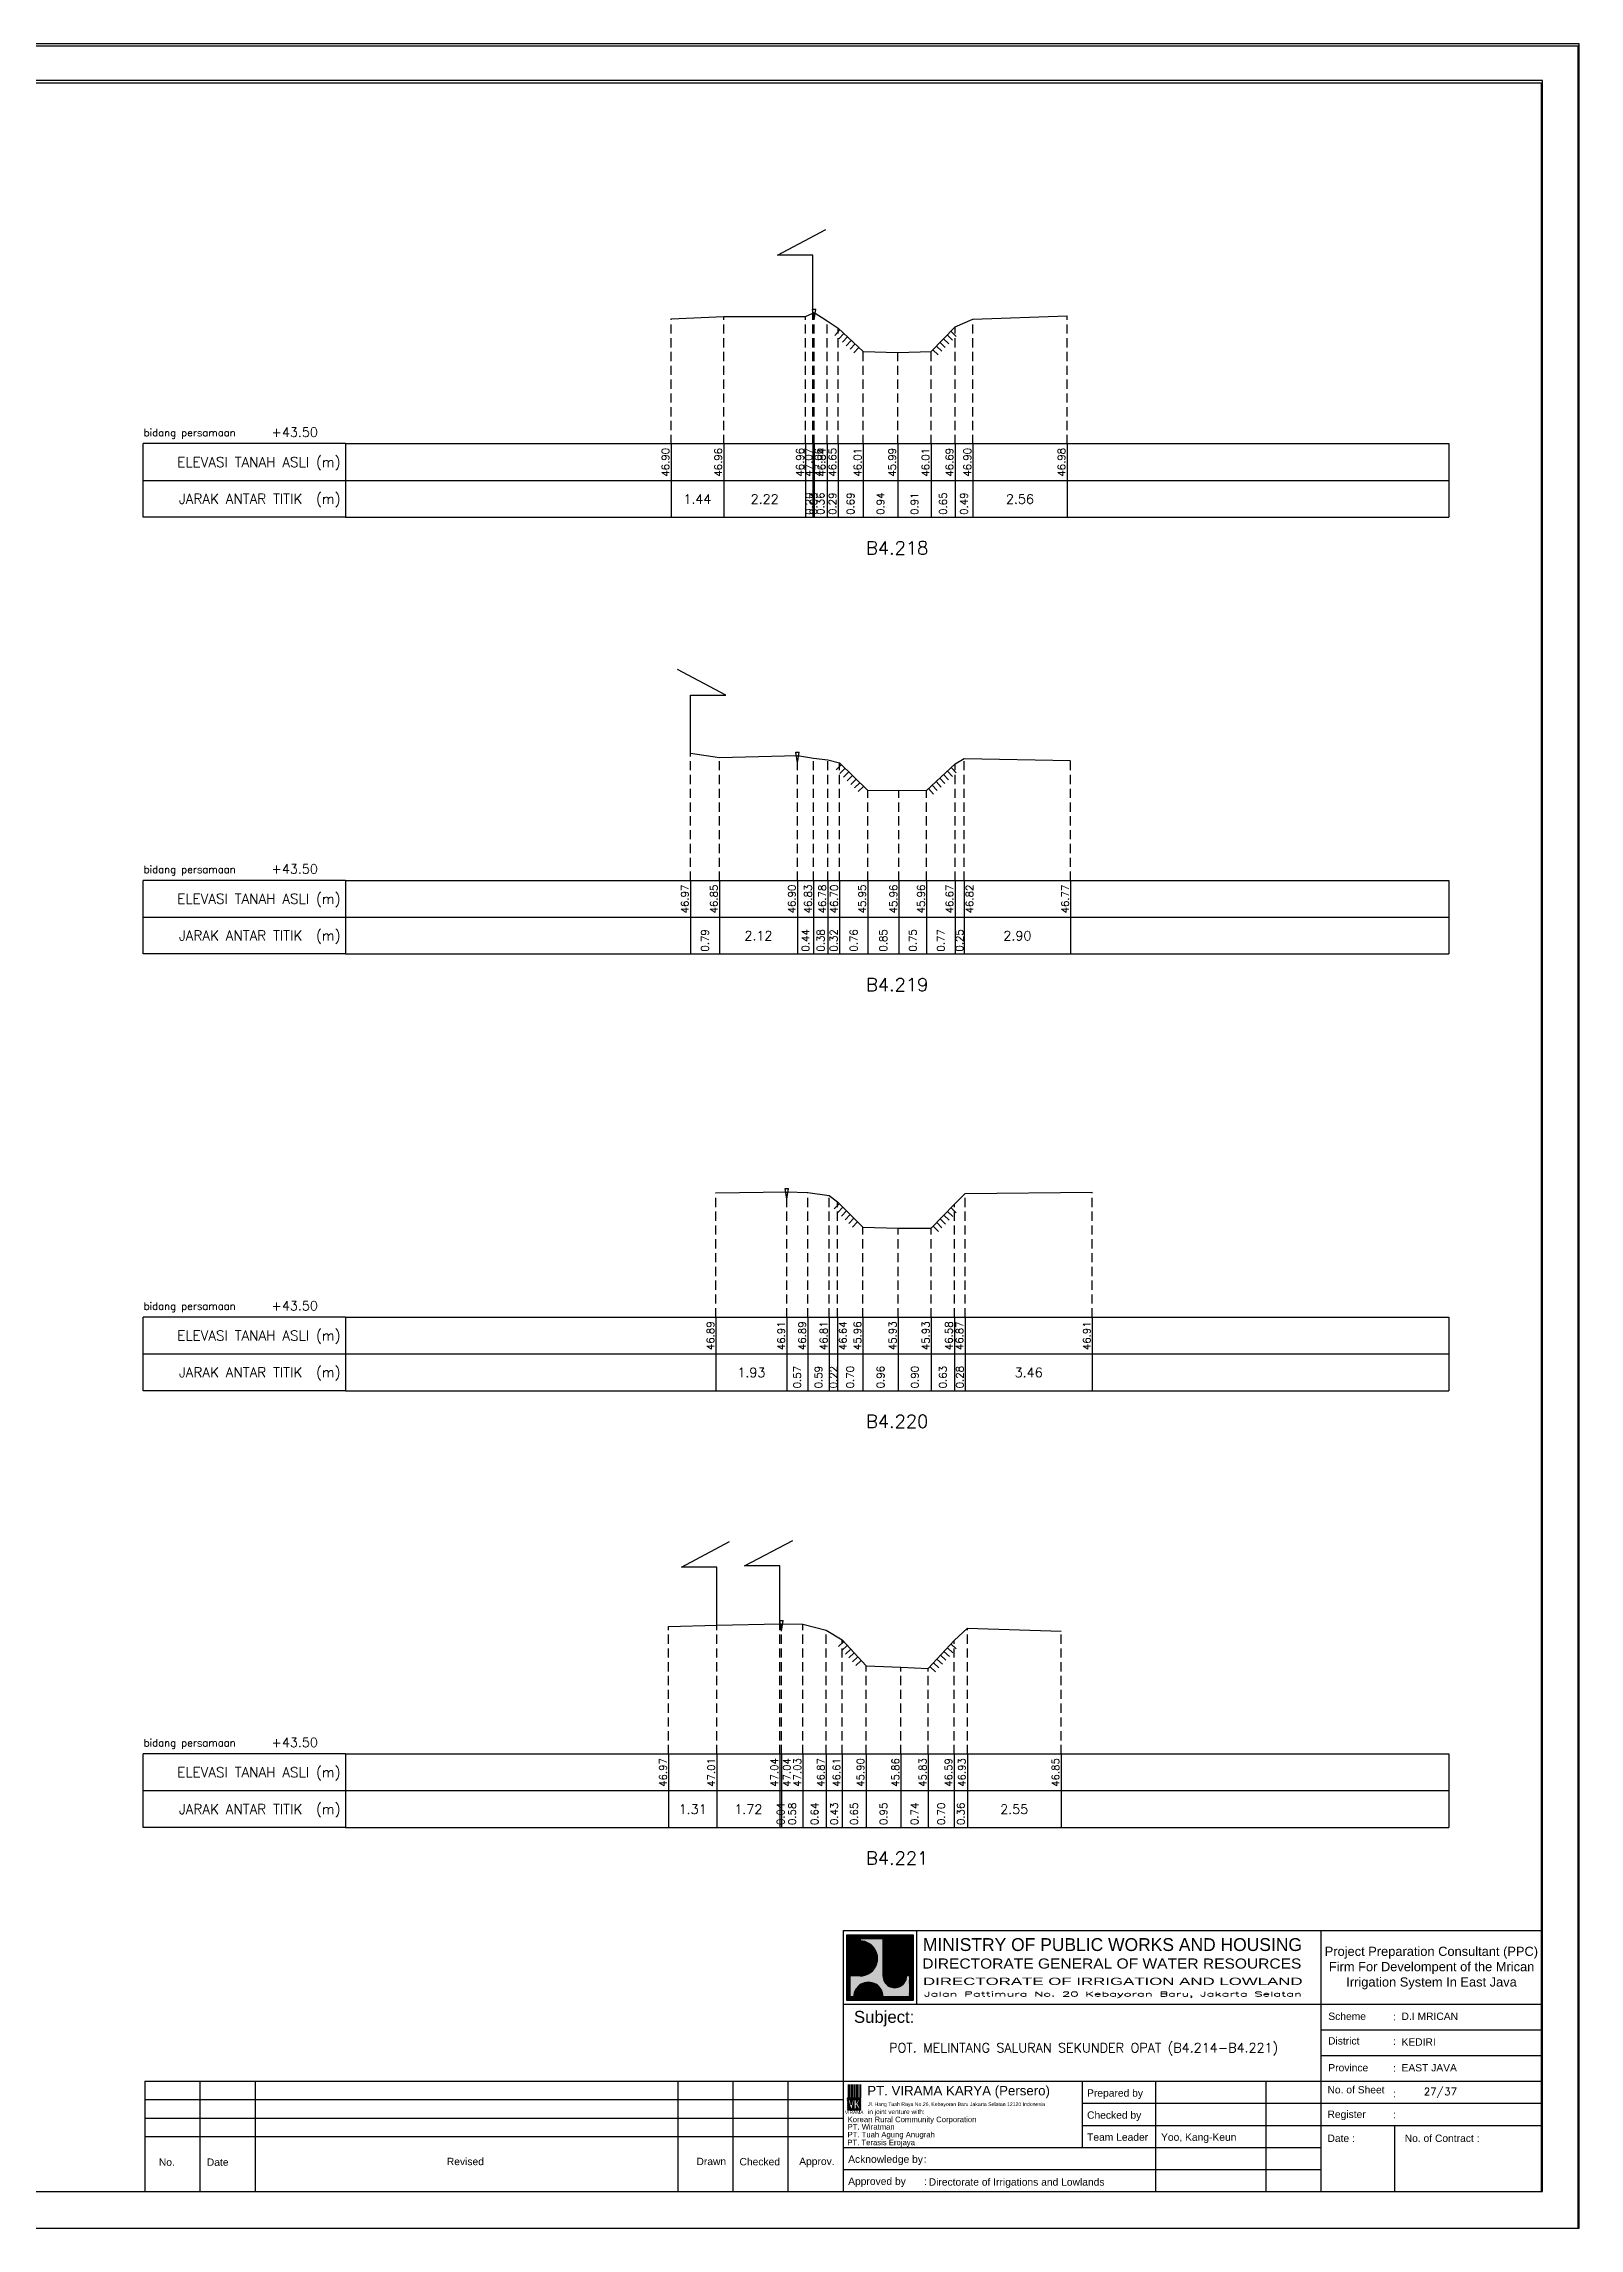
# Model space of a CAD drawing. Header units: inches. Extents: x -11 to 3175, y -842 to -783.
# Drawn here: x 2273.3 to 2315.1, y -842 to -782.6 of the extents above; entities that cross this region are included whole.
import ezdxf
from ezdxf.enums import TextEntityAlignment as Align

# ---------------------------------------------------------------- set-up
doc = ezdxf.new("R2010")
doc.units = ezdxf.units.IN
doc.header["$MEASUREMENT"] = 0
doc.linetypes.add('DASHED2', pattern=[0.375, 0.25, -0.125])
doc.layers.add('KOP', color=7, linetype='Continuous')
doc.layers.add('pelengkap', color=7, linetype='Continuous')
doc.styles.add('ARIAL', font='arial.ttf')
doc.styles.add('battang01', font='arial.ttf')
doc.styles.add('L100', font='simplex.shx', dxfattribs={"height": 0.254})
doc.styles.add('L140', font='simplex.shx', dxfattribs={"height": 0.356})
doc.styles.add('L80', font='simplex.shx', dxfattribs={"height": 0.203})
doc.styles.add('ROMANS-N', font='ROMANS.SHX', dxfattribs={"width": 0.8})
doc.styles.add('SONDU', font='arial.ttf')
doc.styles.get("Standard").update_dxf_attribs({"font": 'simplex.shx'})
doc.styles.add('STYLE1', font='arial.ttf', dxfattribs={"height": 0.2})
pattern_1 = [(45, (0, 0), (-0.08838834764831843, 0.08838834764831845), [])]

# ---------------------------------------------------------------- blocks, each defined once
blk = doc.blocks.new('kop')
at = {"layer": 'KOP'}
h = blk.add_hatch(color=3, dxfattribs=at)
h.paths.add_polyline_path([(609.8653532927285, 69.7965174242664), (591.8076082223538, 69.7965174242664), (591.8076082223538, 51.90947071793616), (609.8653532927285, 51.90947071793616)])
h.paths.add_polyline_path([(592.1020534932645, 52.24844148547069), (592.1020534932645, 69.50460869670152), (609.5341911203627, 69.50460869670152), (609.5341911203627, 52.24844148547069)], flags=16)
edge = h.paths.add_edge_path(flags=0)
edge.add_line((608.873529834174, 52.90910277674104), (601.6712012034158, 52.90910277674104))
edge.add_ellipse((597.6820295724688, 52.91975268540099), major_axis=(2.820780363398898, 2.820780363398898), ratio=0.9999999999999934, start_angle=314.8470375744171, end_angle=495.1529624255826)
edge.add_line((593.6928579415221, 52.90910277674104), (592.7627147794652, 52.90910277674104))
edge.add_line((592.7627147794651, 52.90910277674104), (592.7627147794651, 58.62619728620361))
edge.add_line((592.7627147794651, 58.62619728620368), (595.428986556629, 58.62619728620368))
edge.add_ellipse((595.4289865566291, 63.36824099147847), major_axis=(-3.353131261170752, 3.353131261170752), ratio=0.9999999999999983, start_angle=134.9999999999999, end_angle=314.9999999999999)
edge.add_line((595.4289865566291, 68.11028469675327), (595.4289865566291, 68.84394741944757))
edge.add_line((595.4289865566291, 68.84394741944752), (601.6547436091821, 68.84394741944752))
edge.add_line((601.6547436091821, 68.84394741944752), (601.6547436091821, 58.59413430307072))
edge.add_ellipse((604.8563547331537, 58.62619728605213), major_axis=(2.263994459030571, 2.263994459030571), ratio=0.9999999999991376, start_angle=135.5737774266452, end_angle=315.0000000026869)
edge.add_line((608.0581264027169, 58.62619728620368), (608.873529834174, 58.62619728620368))
edge.add_line((608.873529834174, 58.62619728620368), (608.873529834174, 52.9091027767411))
h = blk.add_hatch(dxfattribs=at)
h.set_pattern_fill('ANSI31', color=21)
h.set_pattern_definition(pattern_1)
h.paths.add_polyline_path([(609.5341911203627, 69.50460869670152), (592.1020534932645, 69.50460869670152), (592.1020534932645, 52.24844148547069), (609.5341911203627, 52.24844148547069)])
edge = h.paths.add_edge_path(flags=16)
edge.add_line((608.0581264038578, 58.62619728331649), (608.873529834174, 58.62619728331649))
edge.add_line((608.873529834174, 58.62619728331649), (608.873529834174, 52.90910277674104))
edge.add_line((608.873529834174, 52.90910277674104), (601.6712012043477, 52.90910277674104))
edge.add_ellipse((597.6820295732255, 52.91975268530538), major_axis=(-2.820780363950464, 2.820780363950464), ratio=0.9999999999999999, start_angle=224.8470375717975, end_angle=405.1529624282025)
edge.add_line((593.6928579421033, 52.90910277674104), (592.7627147794651, 52.90910277674104))
edge.add_line((592.7627147794651, 52.90910277674104), (592.7627147794651, 58.62619728331649))
edge.add_line((592.7627147794651, 58.62619728331649), (595.4289865705781, 58.62619728331649))
edge.add_ellipse((595.4289865571182, 63.3682409894528), major_axis=(-3.353131262124677, 3.353131262124677), ratio=0.9999999999999912, start_angle=134.9999999999997, end_angle=314.9999999999998)
edge.add_line((595.4289865571182, 68.11028469676671), (595.4289865571182, 68.84394741944752))
edge.add_line((595.4289865571182, 68.84394741944752), (601.6547436095548, 68.84394741944752))
edge.add_line((601.6547436095548, 68.84394741944752), (601.6547436095548, 58.5941344047481))
edge.add_ellipse((604.8563547345466, 58.62619728331649), major_axis=(-2.263994459341034, 2.263994459341035), ratio=0.999999999999965, start_angle=45.57377555810933, end_angle=225.000000000001)
h = blk.add_hatch(color=3, dxfattribs=at)
edge = h.paths.add_edge_path()
edge.add_line((601.6547436091821, 68.84394741944752), (595.4289865566291, 68.84394741944752))
edge.add_line((595.4289865566291, 68.84394741944752), (595.4289865566291, 68.11028469675321))
edge.add_ellipse((595.4289865566291, 63.36824099147847), major_axis=(-3.353131261170759, 3.353131261170758), ratio=0.9999999999999979, start_angle=134.9999999999999, end_angle=314.99999999999994, ccw=False)
edge.add_line((595.4289865566291, 58.62619728620368), (592.7627147794652, 58.62619728620368))
edge.add_line((592.7627147794651, 58.62619728620368), (592.7627147794651, 52.9091027767411))
edge.add_line((592.7627147794651, 52.90910277674104), (593.692857941522, 52.90910277674104))
edge.add_ellipse((597.6820295724688, 52.91975268540099), major_axis=(-2.820780363398898, 2.820780363398898), ratio=0.9999999999999934, start_angle=-135.1529624255826, end_angle=45.15296242558293, ccw=False)
edge.add_line((601.6712012034156, 52.90910277674104), (608.8735298341738, 52.90910277674104))
edge.add_line((608.873529834174, 52.90910277674104), (608.873529834174, 58.62619728620361))
edge.add_line((608.873529834174, 58.62619728620368), (608.0581264027169, 58.62619728620368))
edge.add_ellipse((604.856354733136, 58.62619728987087), major_axis=(2.263994459042317, 2.263994459042318), ratio=0.9999999999997576, start_angle=134.426222510409, end_angle=314.999999934367, ccw=False)
edge.add_line((601.6547436091821, 58.65826027636805), (601.6547436091821, 68.8439474194476))
h = blk.add_hatch(dxfattribs=at)
h.set_pattern_fill('ANSI31', color=41)
h.set_pattern_definition(pattern_1)
h.paths.add_polyline_path([(595.5939701222399, 25.44229578518152), (591.9923714647559, 25.44229578518152), (591.9923714647559, 22.12011222587194), (595.5939701222399, 22.12011222587194)])
h.paths.add_polyline_path([(594.8290399212113, 23.80107538915849), (595.486404190889, 22.50553331270966), (594.9518442189607, 22.50553331270966), (594.3704352444638, 23.59173922572727), (594.3704352444638, 22.50553331270966), (593.8526512319377, 22.50553331270966), (593.8526512319377, 24.7253559070662), (593.2416323709347, 22.50553331270966), (592.8436656118323, 22.50553331270966), (592.1206616099082, 25.0450254569166), (592.6728596590955, 25.0450254569166), (593.0257276515837, 23.53939475651638), (593.4088768836065, 25.0450254569166), (594.3704352444638, 25.0450254569166), (594.3704352444638, 23.99209855350495), (594.8904903176194, 25.0450254569166), (595.4627761213299, 25.0450254569166)], flags=16)
at = {"color": 2}
blk.add_lwpolyline([(-49.29008735655361, -9.987386569675465), (790.6905617838997, -9.987386569675465), (790.6905617838997, 583.2926438577114), (-49.29008735655361, 583.2926438577114)], close=True, dxfattribs=at)
at = {"color": 6}
blk.add_lwpolyline([(0.6493091440684111, 0.0004927304488262507), (780.7026824837753, 0.0004927304488262507), (780.7026824837753, 573.3047645575871), (0.6493091440684111, 573.3047645575871)], close=True, dxfattribs=at)
at = {"layer": 'KOP', "color": 5}
for p, q in [((590.8030303217506, 70.96299432783698), (590.8030303217506, 29.98464833497903)), ((590.8030303217506, 70.96299432783698), (780.7026824837753, 70.96299432783698)), ((400.9033781597261, 29.98464833497903), (400.9033781597261, 0.0004927304488262507)), ((400.9033781597261, 29.98464833497903), (590.8030303217506, 29.98464833497903)), ((590.8030303217506, 29.98464833497903), (590.8030303217506, 0.0004927304488262507))]:
    blk.add_line(p, q, dxfattribs=at)
at = {"layer": 'KOP', "color": 3}
for p, q in [((591.8076082223538, 69.7965174242664), (609.8653532927285, 69.7965174242664)), ((591.8076082223538, 51.90947071793616), (591.8076082223538, 69.7965174242664)), ((592.1020534932645, 69.50460869670152), (609.5341911203627, 69.50460869670152)), ((592.1020534932645, 52.24844148547069), (592.1020534932645, 69.50460869670152)), ((595.4289865571182, 68.84394741502373), (595.4289865571182, 68.1102846954029)), ((595.4289865566291, 68.84394741944752), (601.6547436091821, 68.84394741944752)), ((601.6547436095548, 58.59413430414176), (601.6547436095548, 68.84394741502373)), ((609.5341911203627, 69.50460869670152), (609.5341911203627, 52.24844148547069)), ((609.8653532927285, 69.7965174242664), (609.8653532927285, 51.90947071793616)), ((592.7627147794651, 52.90910277674104), (592.7627147794651, 58.62619728620368)), ((595.4289865571182, 58.62619728331649), (592.7627147799426, 58.62619728331649)), ((608.8735298352565, 58.62619728331649), (608.0581264038578, 58.62619728331649)), ((608.873529834174, 58.62619728620368), (608.873529834174, 52.90910277674104)), ((609.8653532927285, 51.90947071793616), (591.8076082223538, 51.90947071793616)), ((609.5341911203627, 52.24844148547069), (592.1020534932645, 52.24844148547069)), ((593.6928579415221, 52.90910277674104), (592.7627147794651, 52.90910277674104)), ((608.873529834174, 52.90910277674104), (601.6712012034156, 52.90910277674104)), ((720.7343712747147, 43.97725428375983), (780.7026824837753, 43.97725428375983)), ((720.7343712747147, 36.98095130936949), (780.7026824837753, 36.98095130936949)), ((415.895455961991, 29.98464833497903), (415.895455961991, 0.0004927304488262507)), ((430.8875337642562, 29.98464833497903), (430.8875337642562, 0.0004927304488262507)), ((545.8267969149554, 29.98464833497903), (545.8267969149554, 0.0004927304488262507)), ((560.8188747172203, 29.98464833497903), (560.8188747172203, 0.0004927304488262507)), ((575.8109525194855, 29.98464833497903), (575.8109525194855, 0.0004927304488262507)), ((655.7687007982327, 29.98464833497903), (655.7687007982327, 11.99415497226093)), ((675.7581378679197, 29.98464833497903), (675.7581378679197, 0.0004927304488262507)), ((705.7422934724498, 29.98464833497903), (705.7422934724498, 0.0004927304488262507)), ((400.9033781597261, 24.98728906755738), (590.8030303217506, 24.98728906755738)), ((655.7687007982327, 23.98781721407303), (720.7343712747147, 23.98781721407303)), ((720.7343712747147, 23.98781721407303), (780.7026824837753, 23.98781721407303)), ((400.9033781597261, 19.98992980013563), (590.8030303217506, 19.98992980013563)), ((655.7687007982327, 17.99098609316704), (720.7343712747147, 17.99098609316704)), ((720.7343712747147, 17.99098609316704), (780.7026824837753, 17.99098609316704)), ((740.7238083444017, 17.99098609316704), (740.7238083444017, 0.0004927304488262507)), ((400.9033781597261, 14.99257053271398), (590.8030303217506, 14.99257053271398)), ((590.8030303217506, 5.997323851354935), (720.7343712747147, 5.997323851354935))]:
    blk.add_line(p, q, dxfattribs=at)
at = {"layer": 'KOP', "color": 4}
for p, q in [((610.7924673914374, 70.96299432783698), (610.7924673914374, 50.97355725815018)), ((720.7343712747147, 70.96299432783698), (720.7343712747147, 0.0004927304488262507)), ((590.8030303217506, 50.97355725815018), (720.7343712747147, 50.97355725815018)), ((720.7343712747147, 50.97355725815018), (780.7026824837753, 50.97355725815018)), ((590.8030303217506, 29.98464833497903), (720.7343712747147, 29.98464833497903)), ((720.7343712747147, 29.98464833497903), (780.7026824837753, 29.98464833497903)), ((590.8030303217506, 11.99415497226093), (720.7343712747147, 11.99415497226093))]:
    blk.add_line(p, q, dxfattribs=at)
at = {"layer": 'KOP', "color": 41}
blk.add_line((595.5939701222399, 22.12011222587194), (591.9923714647559, 22.12011222587194), dxfattribs=at)
for points in [[(591.9923714647559, 25.44229578518152), (595.5939701222399, 25.44229578518152)], [(592.1206616099082, 25.0450254569166), (592.6728596590955, 25.0450254569166)], [(592.1206616099082, 25.0450254569166), (592.8436656118323, 22.50553331270964)], [(592.2042302093139, 25.44229578518152), (592.4160889538717, 25.44229578518152)], [(592.6279476984296, 25.44229578518152), (592.8398064429874, 25.44229578518152)], [(592.6728596590955, 25.04502545691657), (593.0257276515837, 23.53939475651638), (593.4088768836065, 25.04502545691663)], [(593.0516651875452, 25.44229578518152), (593.2635239321031, 25.44229578518152)], [(593.2416323709347, 22.50553331270964), (593.8526512319377, 24.7253559070662)], [(593.4088768836065, 25.0450254569166), (594.3704352444638, 25.0450254569166)], [(593.475382676661, 25.44229578518152), (593.6872414212188, 25.44229578518152)], [(593.8526512319377, 22.50553331270966), (593.8526512319377, 24.7253559070662)], [(593.8991001657766, 25.44229578518152), (594.1109589103345, 25.44229578518152)], [(594.3228176548924, 25.44229578518152), (594.5346763994503, 25.44229578518152)], [(594.3704352444638, 25.0450254569166), (594.3704352444638, 23.99209855350495)], [(594.3704352444638, 23.99209855350495), (594.8904903176194, 25.04502545691664)], [(594.7465351440081, 25.44229578518152), (594.958393888566, 25.44229578518152)], [(594.8290399212113, 23.80107538915849), (595.4627761213299, 25.04502545691658)], [(594.8290399212113, 23.80107538915849), (595.486404190889, 22.50553331270966)], [(594.8904903176194, 25.0450254569166), (595.4627761213299, 25.0450254569166)], [(595.1702526331238, 25.44229578518152), (595.3821113776818, 25.44229578518152)], [(592.8436656118323, 22.50553331270966), (593.2416323709347, 22.50553331270966)], [(593.8526512319377, 22.50553331270966), (594.3704352444638, 22.50553331270966)], [(594.9518442189607, 22.50553331270961), (594.3704352444638, 23.59173922572727)], [(594.3704352444638, 23.59173922572727), (594.3704352444638, 22.50553331270966)], [(594.9518442189607, 22.50553331270966), (595.486404190889, 22.50553331270966)]]:
    blk.add_lwpolyline(points, dxfattribs=at)
at = {"layer": 'KOP', "color": 42}
for points in [[(592.1962927759001, 29.11418325926331), (592.1962927759001, 25.44229578518152)], [(592.5354066955362, 29.11418325926331), (592.5354066955362, 25.44229578518152)], [(592.9591241846518, 29.11418325926331), (592.9591241846518, 25.44229578518152)], [(593.3828416737675, 29.11418325926331), (593.3828416737675, 25.44229578518152)], [(593.8065591628832, 29.11418325926331), (593.8065591628832, 25.44229578518152)], [(594.2302766519989, 29.11418325926331), (594.2302766519989, 25.44229578518152)], [(594.6539941411147, 29.11418325926331), (594.6539941411147, 25.44229578518152)], [(595.0777116302304, 29.11418325926331), (595.0777116302304, 25.44229578518152)], [(595.5014291193462, 29.11418325926331), (595.5014291193462, 25.44229578518152)]]:
    blk.add_lwpolyline(points, dxfattribs=at)
at = {"layer": 'KOP', "color": 3}
for centre, major_axis, ratio, start_param, end_param in [((595.4289865571182, 63.3682409894528), (-3.353131262124677, 3.353131262124677), 0.9999999999999912, 2.35619449019234, 5.497787143782134), ((597.6820295732255, 52.91975268530538), (-2.820780363950464, 2.820780363950464), 0.9999999999999998, 3.924321118983262, 7.071253168581014), ((604.8563547345466, 58.62619728331649), (-2.263994459341034, 2.263994459341035), 0.9999999999999651, 0.7853981633974656, 3.926990816987259)]:
    blk.add_ellipse(centre, major_axis=major_axis, ratio=ratio, start_param=start_param, end_param=end_param, dxfattribs=at)
at = {"layer": 'KOP', "color": 5, "style": 'SONDU'}
for s, height, width, p, p2 in [('MINISTRY OF PUBLIC WORKS AND HOUSING', 3.49815148719519, 0.9710490151369037, (612.4932982688147, 65.39724920043633), (715.583635835389, 65.39724920043633)), ('DIRECTORATE GENERAL OF WATER RESOURCES', 2.748547597081934, 1.100714376561997, (612.3259886324004, 60.61804978528377), (715.4154333181652, 60.61804978528377)), ('DIRECTORATE OF IRRIGATION AND LOWLAND', 1.99894370696868, 1.63875262601232, (612.5247331509995, 56.15346481889102), (715.7518429621628, 56.15346481889102))]:
    blk.add_text(s, height=height, dxfattribs=dict(at, width=width)).set_placement(p, p2, align=Align.FIT)
at = {"layer": 'KOP', "color": 3, "style": 'ROMANS-N', "width": 1.832260783358812}
blk.add_text('Jalan Pattimura No. 20 Kebayoran Baru, Jakarta Selatan', height=1.249339816855425, dxfattribs=at).set_placement((612.7914110984061, 53.0739527913797), (715.583635835389, 53.0739527913797), align=Align.FIT)
at = {"layer": 'KOP', "color": 5, "style": 'ARIAL'}
blk.add_text('Subject:', height=3.252150442789123, dxfattribs=at).set_placement((593.7538629287924, 45.86653647040268))
at = {"layer": 'KOP', "color": 3}
for s, height, style, p in [('Scheme', 1.99894370696868, 'battang01', (722.7467307064071, 46.65722556886666)), (':', 1.99894370696868, 'battang01', (740.368327375754, 46.56012324452533)), ('D.I MRICAN', 1.99894370696868, 'battang01', (742.6585068305885, 46.65722556886666)), ('District', 1.99894370696868, 'battang01', (722.6754973804648, 39.96707763894264)), ('KEDIRI', 1.99894370696868, 'battang01', (742.6585068305885, 39.66092259447632)), (':', 1.99894370696868, 'battang01', (740.382074427338, 39.86997531646293)), ('Province', 1.99894370696868, 'battang01', (722.7467307064071, 32.66461962008597)), (':', 1.99894370696868, 'battang01', (740.368327375754, 32.56751729574452)), ('EAST JAVA', 1.99894370696868, 'battang01', (742.6585068305885, 32.66461962008597)), ('Prepared by', 1.99894370696868, 'battang01', (657.1430811109453, 25.78808395849862)), ('No. of Sheet ', 1.99894370696868, 'battang01', (722.520620818671, 26.67669459981798)), (':', 1.99894370696868, 'battang01', (740.3764858407951, 25.61838168175072)), ('in joint venture with:', 1.249339816855425, 'SONDU', (597.5578460284455, 21.07202452231022)), ('Checked by', 1.99894370696868, 'battang01', (657.1430811109453, 19.79125283759251)), ('Register', 1.99894370696868, 'battang01', (722.520620818671, 20.01807698302375)), (':', 1.99894370696868, 'battang01', (740.3598310849088, 19.92097465868241)), ('Team Leader', 1.99894370696868, 'battang01', (657.1430811109453, 13.79442171668651)), ('Yoo, Kang-Keun', 1.99894370696868, 'battang01', (677.261691985017, 13.79442171668651)), ('Date :', 1.99894370696868, 'battang01', (722.520620818671, 13.48542904786333)), ('No. of Contract :', 1.99894370696868, 'battang01', (743.5203251274443, 13.48542904786333)), ('No.', 2, 'STYLE1', (404.7326663119579, 6.989602865739329)), ('Date', 2, 'STYLE1', (417.7761580577991, 6.989602865739329)), ('Revised', 2, 'STYLE1', (483.0371936477145, 7.169341252978228)), ('Drawn', 2, 'STYLE1', (550.9231662973559, 7.182965166626985)), ('Checked', 2, 'STYLE1', (562.6224972631348, 7.108401592637279)), ('Approv.', 2, 'STYLE1', (578.86250988613, 7.205550314016108)), ('Acknowledge by', 1.99894370696868, 'battang01', (592.1774106344633, 7.797590595780406)), (':', 1.99894370696868, 'battang01', (612.7647815001492, 7.813086169812294)), ('Approved by', 1.99894370696868, 'battang01', (592.1774106344633, 1.800759474874411)), (':', 1.99894370696868, 'battang01', (612.8062382028575, 1.771932832116903)), ('Directorate of Irrigations and Lowlands', 1.99894370696868, 'battang01', (614.0846811434608, 1.594699671224788))]:
    blk.add_text(s, height=height, dxfattribs=dict(at, style=style)).set_placement(p)
at = {"layer": 'KOP', "color": 6, "style": 'SONDU'}
blk.add_text('PT. VIRAMA KARYA (Persero)', height=2.580944750812598, dxfattribs=at).set_placement((597.3630730504415, 26.14584984606049))
at = {"layer": 'KOP', "color": 42, "style": 'SONDU'}
blk.add_text('VIRAMA', height=0.9417941134961573, dxfattribs=at).set_placement((591.2959839900191, 21.03873930941651))
at = {"layer": 'KOP', "color": 4, "style": 'SONDU'}
for s, p in [('Korean Rural Community Corporation', (592.0172325651579, 18.85809622764893)), ('PT. Wiratman', (592.0172325651579, 16.86431729777243)), ('PT. Terasis Erojaya', (591.9444979581187, 12.58833032325808)), ('PT. Tuah Agung Anugrah', (591.9984246368545, 14.73155498450907))]:
    blk.add_text(s, height=1.49920778022651, dxfattribs=at).set_placement(p)
at = {"layer": 'KOP', "color": 3, "insert": (719.8583502723425, 60.76950394133539), "char_height": 2.49867963371085, "width": 61.43936713392102, "attachment_point": 4, "style": 'SONDU'}
blk.add_mtext('\\pi1.9124;Project Preparation Consultant (PPC)\\P\\pi3.0493;Firm For Develompent of the Mrican \\P\\pi7.7731;Irrigation System In East Java', dxfattribs=at)
at = {"layer": 'KOP', "color": 2, "insert": (597.5716775050441, 24.25098294227902), "char_height": 0.9994718534843399, "width": 48.71807324837515, "attachment_point": 1, "style": 'SONDU'}
blk.add_mtext('Jl. Hang Tuah Raya No.26, Kebayoran Baru Jakarta Selatan 12120 Indonesia', dxfattribs=at)
blk = doc.blocks.new('c100')
at = {"color": 2}
blk.add_lwpolyline([(-5, -1), (79.10000000000002, -1), (79.10000000000002, 58.4), (-5, 58.4)], close=True, dxfattribs=at)
at = {"color": 6}
blk.add_lwpolyline([(0, 0), (78.10000000000002, 0), (78.10000000000002, 57.4), (3.516176065587739e-15, 57.4)], close=True, dxfattribs=at)
blk = doc.blocks.new('das2')
at = {"color": 5, "linetype": 'Continuous'}
for q in [(0, 1), (17.75, 0.9999999999999973)]:
    blk.add_line((2.75, 1), q, dxfattribs=at)
at = {"color": 3, "linetype": 'Continuous'}
for p, q in [((2.75, 1), (2.75, 0)), ((17.75, 0.9999999999999973), (17.75, -2.664535259100376e-15)), ((0, 0.5000000000000004), (17.75, 0.4999999999999973)), ((2.75, 0), (0, 0)), ((2.75, 0), (17.75, -2.664535259100376e-15))]:
    blk.add_line(p, q, dxfattribs=at)
blk.add_lwpolyline([(0, 0), (0, 1)], dxfattribs=at)
blk.add_text('bidang persamaan', height=0.1, dxfattribs=at).set_placement((0.005000000000000004, 1.100000000000001))
at = {"color": 5, "linetype": 'Continuous'}
for s, p in [('ELEVASI TANAH ASLI (m)', (2.683279515513197, 0.6825000000000001)), ('JARAK ANTAR TITIK  (m)', (2.683279515513197, 0.1825000000000001))]:
    blk.add_text(s, height=0.135, dxfattribs=at).set_placement(p, align=Align.RIGHT)
blk = doc.blocks.new('rumahka')
at = {"color": 3, "linetype": 'Continuous'}
blk.add_lwpolyline([(0, 0), (0, 0.01576461611489322), (-0.009615698653525406, 0.01576461611489322), (0.003502072417772339, 0.02270718004444916)], dxfattribs=at)
blk = doc.blocks.new('gbrpatok')
at = {"color": 2, "linetype": 'Continuous'}
for p, q in [((-0.0004517254713327645, 0.0009574234873781506), (0.0004517254713327645, 0.0009574234873781506)), ((0, -0.001962284437723838), (-0.0004517254713327645, 0.0009574234873781506)), ((0, -0.001962284437723838), (0.0004517254713327645, 0.0009574234873781506))]:
    blk.add_line(p, q, dxfattribs=at)
blk = doc.blocks.new('rumahki')
at = {"color": 3, "linetype": 'Continuous'}
blk.add_lwpolyline([(0, 0), (0, 0.01576461611489322), (0.009615698653525406, 0.01576461611489322), (-0.003502072417772339, 0.02270718004444916)], dxfattribs=at)

msp = doc.modelspace()

# ---------------------------------------------------------------- linework, layer by layer
at = {"color": 2, "linetype": 'Continuous', "lineweight": -3}
for p, q in [((2290.400229262618, -790.0825107761763), (2291.836805746618, -790.0185107761763)), ((2291.836805746618, -790.0185107761763), (2294.059735294618, -790.0185107761763)), ((2294.059735294618, -790.0185107761763), (2294.260869484618, -789.9265107761762)), ((2294.260869484618, -789.9265107761762), (2294.290024244618, -789.9095107761763)), ((2294.290024244618, -789.9095107761763), (2294.647074661618, -790.1385107761762)), ((2298.610835510618, -790.0875107761763), (2301.168813236618, -790.0005107761763)), ((2294.647074661618, -790.1385107761762), (2294.941253850618, -790.3355107761762)), ((2294.941253850618, -790.3355107761762), (2295.626910926618, -790.9705107761763)), ((2297.472310843618, -790.9735107761762), (2298.122856747618, -790.2975107761763)), ((2298.122856747618, -790.2975107761763), (2298.610835510618, -790.0875107761763)), ((2295.626910926618, -790.9705107761763), (2296.566240402618, -790.9955107761763)), ((2296.566240402618, -790.9955107761763), (2297.472310843618, -790.9735107761762)), ((2290.928708514363, -801.8872416629233), (2291.718627850363, -802.0042416629234)), ((2291.718627850363, -802.0042416629234), (2293.835942423363, -801.9562416629234)), ((2293.835942423363, -801.9562416629234), (2294.278169740363, -802.0282416629234)), ((2294.278169740363, -802.0282416629234), (2294.662754373363, -802.0762416629234)), ((2294.662754373363, -802.0762416629234), (2294.985796762363, -802.1542416629234)), ((2294.985796762363, -802.1542416629234), (2295.748664306363, -802.9062416629233)), ((2297.350557623363, -802.9022416629233), (2298.125184780363, -802.1832416629234)), ((2298.125184780363, -802.1832416629234), (2298.371405465363, -802.0402416629233)), ((2298.371405465363, -802.0402416629233), (2301.267991535363, -802.0912416629234)), ((2295.748664306363, -802.9062416629233), (2296.597695852363, -802.9012416629233)), ((2296.597695852363, -802.9012416629233), (2297.350557623363, -802.9022416629233)), ((2291.622987767855, -813.8410712715137), (2293.548436546855, -813.8200712715136)), ((2293.548436546855, -813.8200712715136), (2294.117521777855, -813.8400712715136)), ((2294.117521777855, -813.8400712715136), (2294.703826091855, -813.9180712715137)), ((2294.703826091855, -813.9180712715137), (2294.925611190855, -814.0920712715136)), ((2294.925611190855, -814.0920712715136), (2295.620850115855, -814.7760712715136)), ((2297.478371914855, -814.8050712715136), (2298.110101154854, -814.1530712715137)), ((2298.110101154854, -814.1530712715137), (2298.394789504855, -813.8590712715136)), ((2298.394789504855, -813.8590712715136), (2301.857292364855, -813.8230712715136)), ((2295.620850115855, -814.7760712715136), (2296.579297150854, -814.8070712715137)), ((2296.579297150854, -814.8070712715137), (2297.478371914855, -814.8050712715136)), ((2290.334060104413, -825.6389850205521), (2291.643947390413, -825.5959850205521)), ((2291.643947390413, -825.5959850205521), (2293.361562993413, -825.5649850205521)), ((2293.361562993413, -825.5649850205521), (2293.402903046413, -825.5679850205521)), ((2293.402903046413, -825.5679850205521), (2293.987411386413, -825.5739850205521)), ((2293.987411386413, -825.5739850205521), (2294.623333298413, -825.7369850205521)), ((2294.623333298413, -825.7369850205521), (2295.050689440413, -825.9969850205521)), ((2295.050689440413, -825.9969850205521), (2295.703130209413, -826.7029850205521)), ((2297.396091872413, -826.781985020552), (2298.098277046413, -826.0149850205521)), ((2298.098277046413, -826.0149850205521), (2298.460140434413, -825.6819850205521)), ((2298.460140434413, -825.6819850205521), (2301.007618425414, -825.7609850205521)), ((2295.703130209413, -826.7029850205521), (2296.653125192413, -826.7469850205521)), ((2296.653125192413, -826.7469850205521), (2297.396091872413, -826.781985020552))]:
    msp.add_line(p, q, dxfattribs=at)
at = {"color": 1, "linetype": 'DASHED2', "lineweight": -3}
for p, q in [((2291.836805746618, -793.4825107761762), (2291.836805746618, -790.0185107761763)), ((2294.059735294618, -793.4825107761762), (2294.059735294618, -790.0185107761763)), ((2294.260869484618, -793.4825107761762), (2294.260869484618, -789.9265107761762)), ((2294.290024244618, -793.4825107761762), (2294.290024244618, -789.9095107761763)), ((2301.168813236618, -793.4825107761762), (2301.168813236618, -790.0005107761763)), ((2290.400229262618, -793.4825107761762), (2290.400229262618, -790.0825107761763)), ((2294.647074661618, -793.4825107761762), (2294.647074661618, -790.1385107761762)), ((2294.941253850618, -793.4825107761762), (2294.941253850618, -790.3355107761762)), ((2298.122856747618, -793.4825107761762), (2298.122856747618, -790.2975107761763)), ((2298.610835510618, -793.4825107761762), (2298.610835510618, -790.0875107761763)), ((2295.626910926618, -793.4825107761762), (2295.626910926618, -790.9705107761763)), ((2296.566240402618, -793.4825107761762), (2296.566240402618, -790.9955107761763)), ((2297.472310843618, -793.4825107761762), (2297.472310843618, -790.9735107761762)), ((2290.928708514363, -805.3572416629233), (2290.928708514363, -801.8872416629233)), ((2291.718627850363, -805.3572416629233), (2291.718627850363, -802.0042416629234)), ((2293.835942423363, -805.3572416629233), (2293.835942423363, -801.9562416629234)), ((2294.278169740363, -805.3572416629233), (2294.278169740363, -802.0282416629234)), ((2294.662754373363, -805.3572416629233), (2294.662754373363, -802.0762416629234)), ((2294.985796762363, -805.3572416629233), (2294.985796762363, -802.1542416629234)), ((2298.125184780363, -805.3572416629233), (2298.125184780363, -802.1832416629234)), ((2298.371405465363, -805.3572416629233), (2298.371405465363, -802.0402416629233)), ((2301.267991535363, -805.3572416629233), (2301.267991535363, -802.0912416629234)), ((2295.748664306363, -805.3572416629233), (2295.748664306363, -802.9062416629233)), ((2296.597695852363, -805.3572416629233), (2296.597695852363, -802.9012416629233)), ((2297.350557623363, -805.3572416629233), (2297.350557623363, -802.9022416629233)), ((2291.622987767855, -817.2320712715136), (2291.622987767855, -813.8410712715137)), ((2293.548436546855, -817.2320712715136), (2293.548436546855, -813.8200712715136)), ((2294.117521777855, -817.2320712715136), (2294.117521777855, -813.8400712715136)), ((2294.703826091855, -817.2320712715136), (2294.703826091855, -813.9180712715137)), ((2294.925611190855, -817.2320712715136), (2294.925611190855, -814.0920712715136)), ((2298.110101154854, -817.2320712715136), (2298.110101154854, -814.1530712715137)), ((2298.394789504855, -817.2320712715136), (2298.394789504855, -813.8590712715136)), ((2301.857292364855, -817.2320712715136), (2301.857292364855, -813.8230712715136)), ((2295.620850115855, -817.2320712715136), (2295.620850115855, -814.7760712715136)), ((2296.579297150854, -817.2320712715136), (2296.579297150854, -814.8070712715137)), ((2297.478371914855, -817.2320712715136), (2297.478371914855, -814.8050712715136)), ((2290.334060104413, -829.1069850205521), (2290.334060104413, -825.6389850205521)), ((2291.643947390413, -829.1069850205521), (2291.643947390413, -825.5959850205521)), ((2293.361562993413, -829.1069850205521), (2293.361562993413, -825.5649850205521)), ((2293.402903046413, -829.1069850205521), (2293.402903046413, -825.5679850205521)), ((2293.987411386413, -829.1069850205521), (2293.987411386413, -825.5739850205521)), ((2294.623333298413, -829.1069850205521), (2294.623333298413, -825.7369850205521)), ((2295.050689440413, -829.1069850205521), (2295.050689440413, -825.9969850205521)), ((2298.098277046413, -829.1069850205521), (2298.098277046413, -826.0149850205521)), ((2298.460140434413, -829.1069850205521), (2298.460140434413, -825.6819850205521)), ((2301.007618425414, -829.1069850205521), (2301.007618425414, -825.7609850205521)), ((2295.703130209413, -829.1069850205521), (2295.703130209413, -826.7029850205521)), ((2296.653125192413, -829.1069850205521), (2296.653125192413, -826.7469850205521)), ((2297.396091872413, -829.1069850205521), (2297.396091872413, -826.781985020552))]:
    msp.add_line(p, q, dxfattribs=at)
at = {"color": 1, "linetype": 'Continuous', "lineweight": -3}
for p, q in [((2290.400229262618, -793.4825107761762), (2290.400229262618, -795.4825107761762)), ((2291.836805746618, -793.4825107761762), (2291.836805746618, -795.4825107761762)), ((2294.059735294618, -793.4825107761762), (2294.059735294618, -795.4825107761762)), ((2294.260869484618, -793.4825107761762), (2294.260869484618, -795.4825107761762)), ((2294.290024244618, -793.4825107761762), (2294.290024244618, -795.4825107761762)), ((2294.647074661618, -793.4825107761762), (2294.647074661618, -795.4825107761762)), ((2294.941253850618, -793.4825107761762), (2294.941253850618, -795.4825107761762)), ((2295.626910926618, -793.4825107761762), (2295.626910926618, -795.4825107761762)), ((2296.566240402618, -793.4825107761762), (2296.566240402618, -795.4825107761762)), ((2297.472310843618, -793.4825107761762), (2297.472310843618, -795.4825107761762)), ((2298.122856747618, -793.4825107761762), (2298.122856747618, -795.4825107761762)), ((2298.610835510618, -793.4825107761762), (2298.610835510618, -795.4825107761762)), ((2301.168813236618, -793.4825107761762), (2301.168813236618, -795.4825107761762)), ((2290.928708514363, -805.3572416629233), (2290.928708514363, -807.3572416629233)), ((2291.718627850363, -805.3572416629233), (2291.718627850363, -807.3572416629233)), ((2293.835942423363, -805.3572416629233), (2293.835942423363, -807.3572416629233)), ((2294.278169740363, -805.3572416629233), (2294.278169740363, -807.3572416629233)), ((2294.662754373363, -805.3572416629233), (2294.662754373363, -807.3572416629233)), ((2294.985796762363, -805.3572416629233), (2294.985796762363, -807.3572416629233)), ((2295.748664306363, -805.3572416629233), (2295.748664306363, -807.3572416629233)), ((2296.597695852363, -805.3572416629233), (2296.597695852363, -807.3572416629233)), ((2297.350557623363, -805.3572416629233), (2297.350557623363, -807.3572416629233)), ((2298.125184780363, -805.3572416629233), (2298.125184780363, -807.3572416629233)), ((2298.371405465363, -805.3572416629233), (2298.371405465363, -807.3572416629233)), ((2301.267991535363, -805.3572416629233), (2301.267991535363, -807.3572416629233)), ((2291.622987767855, -817.2320712715136), (2291.622987767855, -819.2320712715136)), ((2293.548436546855, -817.2320712715136), (2293.548436546855, -819.2320712715136)), ((2294.117521777855, -817.2320712715136), (2294.117521777855, -819.2320712715136)), ((2294.703826091855, -817.2320712715136), (2294.703826091855, -819.2320712715136)), ((2294.925611190855, -817.2320712715136), (2294.925611190855, -819.2320712715136)), ((2295.620850115855, -817.2320712715136), (2295.620850115855, -819.2320712715136)), ((2296.579297150854, -817.2320712715136), (2296.579297150854, -819.2320712715136)), ((2297.478371914855, -817.2320712715136), (2297.478371914855, -819.2320712715136)), ((2298.110101154854, -817.2320712715136), (2298.110101154854, -819.2320712715136)), ((2298.394789504855, -817.2320712715136), (2298.394789504855, -819.2320712715136)), ((2301.857292364855, -817.2320712715136), (2301.857292364855, -819.2320712715136)), ((2290.334060104413, -829.1069850205521), (2290.334060104413, -831.1069850205521)), ((2291.643947390413, -829.1069850205521), (2291.643947390413, -831.1069850205521)), ((2293.361562993413, -829.1069850205521), (2293.361562993413, -831.1069850205521)), ((2293.402903046413, -829.1069850205521), (2293.402903046413, -831.1069850205521)), ((2293.987411386413, -829.1069850205521), (2293.987411386413, -831.1069850205521)), ((2294.623333298413, -829.1069850205521), (2294.623333298413, -831.1069850205521)), ((2295.050689440413, -829.1069850205521), (2295.050689440413, -831.1069850205521)), ((2295.703130209413, -829.1069850205521), (2295.703130209413, -831.1069850205521)), ((2296.653125192413, -829.1069850205521), (2296.653125192413, -831.1069850205521)), ((2297.396091872413, -829.1069850205521), (2297.396091872413, -831.1069850205521)), ((2298.098277046413, -829.1069850205521), (2298.098277046413, -831.1069850205521)), ((2298.460140434413, -829.1069850205521), (2298.460140434413, -831.1069850205521)), ((2301.007618425414, -829.1069850205521), (2301.007618425414, -831.1069850205521))]:
    msp.add_line(p, q, dxfattribs=at)
at = {"layer": 'pelengkap', "color": 1, "linetype": 'Continuous', "lineweight": -3}
for p, q in [((2294.992612155892, -790.3830746750849), (2294.856715301867, -790.5298126901531)), ((2295.09532876644, -790.4782024729024), (2294.959431912415, -790.6249404879705)), ((2295.198045376987, -790.5733302707198), (2295.062148522963, -790.720068285788)), ((2297.909159771895, -790.5195691347033), (2298.053268229506, -790.6582513341564)), ((2298.006237311512, -790.4186932143759), (2298.150345769123, -790.557375413829)), ((2295.300761987535, -790.6684580685372), (2295.16486513351, -790.8151960836054)), ((2295.403478598083, -790.7635858663547), (2295.267581744058, -790.9103238814229)), ((2295.506195208631, -790.8587136641721), (2295.370298354606, -791.0054516792403)), ((2297.520849613426, -790.9230728160126), (2297.664958071037, -791.0617550154657)), ((2297.617927153044, -790.8221968956852), (2297.762035610654, -790.9608790951384)), ((2297.715004692661, -790.7213209753579), (2297.859113150271, -790.860003174811)), ((2297.812082232278, -790.6204450550306), (2297.956190689888, -790.7591272544837)), ((2295.035648045361, -802.2033827819935), (2294.895244848018, -802.3458150191303)), ((2295.135350611357, -802.3016650201337), (2294.994947414014, -802.4440972572705)), ((2295.235053177354, -802.3999472582739), (2295.094649980011, -802.5423794954107)), ((2297.812305684992, -802.4736524334959), (2297.948365757826, -802.6202391197277)), ((2297.914916365354, -802.378410382512), (2298.050976438188, -802.5249970687438)), ((2298.017527045716, -802.2831683315281), (2298.15358711855, -802.4297550177599)), ((2295.33475574335, -802.4982294964141), (2295.194352546007, -802.6406617335509)), ((2295.434458309346, -802.5965117345543), (2295.294055112003, -802.7389439716911)), ((2295.534160875342, -802.6947939726945), (2295.393757677999, -802.8372262098313)), ((2295.633863441339, -802.7930762108347), (2295.493460243996, -802.9355084479715)), ((2297.401862963544, -802.8546206374314), (2297.537923036378, -803.0012073236632)), ((2297.504473643906, -802.7593785864475), (2297.64053371674, -802.9059652726793)), ((2297.607084324268, -802.6641365354636), (2297.743144397102, -802.8107232216954)), ((2297.70969500463, -802.5688944844798), (2297.845755077464, -802.7154811707115)), ((2294.975510346133, -814.1411637791147), (2294.835246038701, -814.2837327941943)), ((2295.075308656688, -814.2393487943167), (2294.935044349256, -814.3819178093963)), ((2295.175106967243, -814.3375338095187), (2295.034842659812, -814.4801028245984)), ((2297.916760215915, -814.3526160831317), (2298.060396783656, -814.491786972357)), ((2298.014179838373, -814.2520704857135), (2298.157816406113, -814.3912413749388)), ((2295.274905277799, -814.4357188247208), (2295.134640970367, -814.5782878398004)), ((2295.374703588354, -814.5339038399228), (2295.234439280922, -814.6764728550024)), ((2295.474501898909, -814.6320888551248), (2295.334237591478, -814.7746578702045)), ((2297.527081726083, -814.7547984728045), (2297.670718293824, -814.8939693620298)), ((2297.624501348541, -814.6542528753863), (2297.768137916282, -814.7934237646116)), ((2297.721920970999, -814.5537072779681), (2297.86555753874, -814.6928781671934)), ((2297.819340593457, -814.4531616805499), (2297.962977161198, -814.5923325697752)), ((2295.098198466887, -826.0483940898254), (2294.95131541182, -826.1841341654638)), ((2295.193216519834, -826.151212228372), (2295.046333464767, -826.2869523040104)), ((2297.916038340206, -826.2140451728282), (2298.06355518377, -826.3490962034231)), ((2298.010574061623, -826.1107833823329), (2298.158090905187, -826.2458344129278)), ((2295.288234572781, -826.2540303669185), (2295.141351517715, -826.3897704425569)), ((2295.383252625728, -826.3568485054651), (2295.236369570662, -826.4925885811035)), ((2295.478270678675, -826.4596666440117), (2295.331387623609, -826.5954067196501)), ((2295.573288731623, -826.5624847825583), (2295.426405676556, -826.6982248581967)), ((2297.443359733122, -826.7303541253044), (2297.590876576686, -826.8654051558993)), ((2297.537895454539, -826.6270923348092), (2297.685412298103, -826.7621433654041)), ((2297.632431175955, -826.5238305443139), (2297.77994801952, -826.6588815749088)), ((2297.726966897372, -826.4205687538187), (2297.874483740937, -826.5556197844136)), ((2297.821502618789, -826.3173069633234), (2297.969019462354, -826.4523579939183))]:
    msp.add_line(p, q, dxfattribs=at)

# ---------------------------------------------------------------- block references
at = {"color": 2, "linetype": 'Continuous', "lineweight": -3}
msp.add_blockref('c100', (2236, -841), dxfattribs=at)
for name, p, xscale, yscale, zscale in [('kop', (2236, -841), 0.1, 0.1, 0.1), ('das2', (2276.05, -795.475), 2, 2, 2), ('das2', (2276.05, -807.35), 2, 2, 2), ('das2', (2276.05, -819.225), 2, 2, 2), ('das2', (2276.05, -831.1), 2, 2, 2)]:
    msp.add_blockref(name, p, dxfattribs=dict(at, xscale=xscale, yscale=yscale, zscale=zscale))
at = {"color": 1, "linetype": 'Continuous', "lineweight": -3, "xscale": 100, "yscale": 100, "zscale": 100}
for p in [(2294.290024244618, -789.9095107761763), (2293.835942423363, -801.9562416629234), (2293.548436546855, -813.8200712715136), (2293.402903046413, -825.5679850205521)]:
    msp.add_blockref('gbrpatok', p, dxfattribs=at)
at = {"layer": 'pelengkap', "color": 1, "linetype": 'Continuous', "lineweight": -3, "xscale": 100, "yscale": 100, "zscale": 100}
for name, p in [('rumahka', (2294.260869484618, -789.9265107761762)), ('rumahki', (2290.928708514363, -801.8872416629233)), ('rumahka', (2291.643947390413, -825.5959850205521)), ('rumahka', (2293.361562993413, -825.5649850205521))]:
    msp.add_blockref(name, p, dxfattribs=at)

# ---------------------------------------------------------------- texts
at = {"color": 3, "linetype": 'Continuous', "lineweight": -3, "style": 'L100'}
for s, p in [('+43.50', (2280.165866561296, -793.2904026700543)), ('1.44', (2291.118517504618, -795.1075107761762)), ('2.22', (2292.948270520618, -795.1075107761762)), ('2.56', (2299.889824373618, -795.1075107761762)), ('+43.50', (2280.165866561296, -805.1654026700543)), ('2.12', (2292.777285136863, -806.9822416629233)), ('2.90', (2299.819698500363, -806.9822416629233)), ('+43.50', (2280.165866561296, -817.0404026700543)), ('1.93', (2292.585712157354, -818.8570712715136)), ('3.46', (2300.126040934855, -818.8570712715136)), ('+43.50', (2280.165866561296, -828.9154026700543)), ('1.31', (2290.989003747413, -830.7319850205521)), ('1.72', (2292.502755191913, -830.7319850205521)), ('2.55', (2299.733879429913, -830.7319850205521))]:
    msp.add_text(s, height=0.254, dxfattribs=at).set_placement(p, align=Align.CENTER)
at = {"color": 3, "linetype": 'Continuous', "lineweight": -3, "style": 'L80'}
for s, p in [('46.90', (2290.350034781212, -793.982481105672)), ('46.96', (2291.786611265212, -793.982481105672)), ('46.96', (2294.009540813212, -793.982481105672)), ('47.07', (2294.239829763212, -793.982481105672)), ('47.06', (2294.510675003212, -793.982481105672)), ('46.84', (2294.596880180212, -793.982481105672)), ('46.65', (2294.891059369212, -793.982481105672)), ('46.01', (2295.576716445212, -793.982481105672)), ('45.99', (2296.516045921212, -793.982481105672)), ('46.01', (2297.422116362211, -793.982481105672)), ('46.69', (2298.072662266212, -793.982481105672)), ('46.90', (2298.560641029212, -793.982481105672)), ('46.98', (2301.118618755212, -793.982481105672)), ('46.97', (2290.878514032957, -805.8572119924191)), ('46.85', (2291.668433368957, -805.8572119924191)), ('46.90', (2293.785747941957, -805.8572119924191)), ('46.83', (2294.227975258957, -805.8572119924191)), ('46.78', (2294.612559891957, -805.8572119924191)), ('46.70', (2294.935602280957, -805.8572119924191)), ('45.95', (2295.698469824957, -805.8572119924191)), ('45.96', (2296.547501370957, -805.8572119924191)), ('45.96', (2297.300363141957, -805.8572119924191)), ('46.67', (2298.074990298957, -805.8572119924191)), ('46.82', (2298.621210983957, -805.8572119924191)), ('46.77', (2301.217797053957, -805.8572119924191)), ('46.89', (2291.572793286448, -817.7320416010094)), ('46.91', (2293.498242065448, -817.7320416010094)), ('46.89', (2294.067327296448, -817.7320416010094)), ('46.81', (2294.653631610448, -817.7320416010094)), ('46.64', (2295.175416709449, -817.7320416010094)), ('45.96', (2295.570655634448, -817.7320416010094)), ('45.93', (2296.529102669448, -817.7320416010094)), ('45.93', (2297.428177433448, -817.7320416010094)), ('46.58', (2298.059906673448, -817.7320416010094)), ('46.87', (2298.344595023448, -817.7320416010094)), ('46.91', (2301.807097883448, -817.7320416010094)), ('46.97', (2290.283865623007, -829.6069553500479)), ('47.01', (2291.593752909007, -829.6069553500479)), ('47.04', (2293.311368512007, -829.6069553500479)), ('47.04', (2293.652708565007, -829.6069553500479)), ('47.03', (2293.937216905007, -829.6069553500479)), ('46.87', (2294.573138817007, -829.6069553500479)), ('46.61', (2295.000494959007, -829.6069553500479)), ('45.90', (2295.652935728007, -829.6069553500479)), ('45.86', (2296.602930711007, -829.6069553500479)), ('45.83', (2297.345897391007, -829.6069553500479)), ('46.59', (2298.048082565007, -829.6069553500479)), ('46.93', (2298.409945953007, -829.6069553500479)), ('46.85', (2300.957423944007, -829.6069553500479))]:
    msp.add_text(s, height=0.203, rotation=90, dxfattribs=at).set_placement(p, align=Align.CENTER)
for s, p in [('0.20', (2294.160302389618, -795.1075107761762)), ('0.03', (2294.275446864618, -795.1075107761762)), ('0.36', (2294.468549453118, -795.1075107761762)), ('0.29', (2294.794164256118, -795.1075107761762)), ('0.69', (2295.284082388618, -795.1075107761762)), ('0.94', (2296.096575664618, -795.1075107761762)), ('0.91', (2297.019275623118, -795.1075107761762)), ('0.65', (2297.797583795618, -795.1075107761762)), ('0.49', (2298.366846129118, -795.1075107761762)), ('0.79', (2291.323668182363, -806.9822416629233)), ('0.44', (2294.057056081863, -806.9822416629233)), ('0.38', (2294.470462056863, -806.9822416629233)), ('0.32', (2294.824275567863, -806.9822416629233)), ('0.76', (2295.367230534363, -806.9822416629233)), ('0.85', (2296.173180079363, -806.9822416629233)), ('0.75', (2296.974126737863, -806.9822416629233)), ('0.77', (2297.737871201864, -806.9822416629233)), ('0.25', (2298.248295122863, -806.9822416629233)), ('0.57', (2293.832979162355, -818.8570712715136)), ('0.59', (2294.410673934854, -818.8570712715136)), ('0.22', (2294.814718641355, -818.8570712715136)), ('0.70', (2295.273230653355, -818.8570712715136)), ('0.96', (2296.100073633354, -818.8570712715136)), ('0.90', (2297.028834532854, -818.8570712715136)), ('0.63', (2297.794236534854, -818.8570712715136)), ('0.28', (2298.252445329855, -818.8570712715136)), ('0.04', (2293.382233019914, -830.7319850205521)), ('0.58', (2293.695157216413, -830.7319850205521)), ('0.64', (2294.305372342414, -830.7319850205521)), ('0.43', (2294.837011369414, -830.7319850205521)), ('0.65', (2295.376909824913, -830.7319850205521)), ('0.95', (2296.178127700913, -830.7319850205521)), ('0.74', (2297.024608532413, -830.7319850205521)), ('0.70', (2297.747184459413, -830.7319850205521)), ('0.36', (2298.279208740413, -830.7319850205521))]:
    msp.add_text(s, height=0.203, rotation=90, dxfattribs=at).set_placement(p, align=Align.MIDDLE_CENTER)
at = {"color": 4, "linetype": 'Continuous', "lineweight": -3, "style": 'L140'}
for s, p in [('B4.218', (2296.550123084671, -796.4873845434007)), ('B4.219', (2296.550123084671, -808.3623845434007)), ('B4.220', (2296.550123084671, -820.2373845434007)), ('B4.221', (2296.550123084671, -832.1123845434007))]:
    msp.add_text(s, height=0.356, dxfattribs=at).set_placement(p, align=Align.CENTER)
at = {"color": 4, "linetype": 'Continuous', "lineweight": -3}
for s, height, style, p in [('POT. MELINTANG SALURAN SEKUNDER OPAT (B4.214-B4.221)', 0.254, 'L100', (2301.621, -837.09)), ('27/', 0.203, 'L80', (2311.14, -838.282)), ('37', 0.203, 'L80', (2311.6, -838.282))]:
    msp.add_text(s, height=height, dxfattribs=dict(at, style=style)).set_placement(p, align=Align.MIDDLE_CENTER)

doc.saveas('drawing.dxf')
